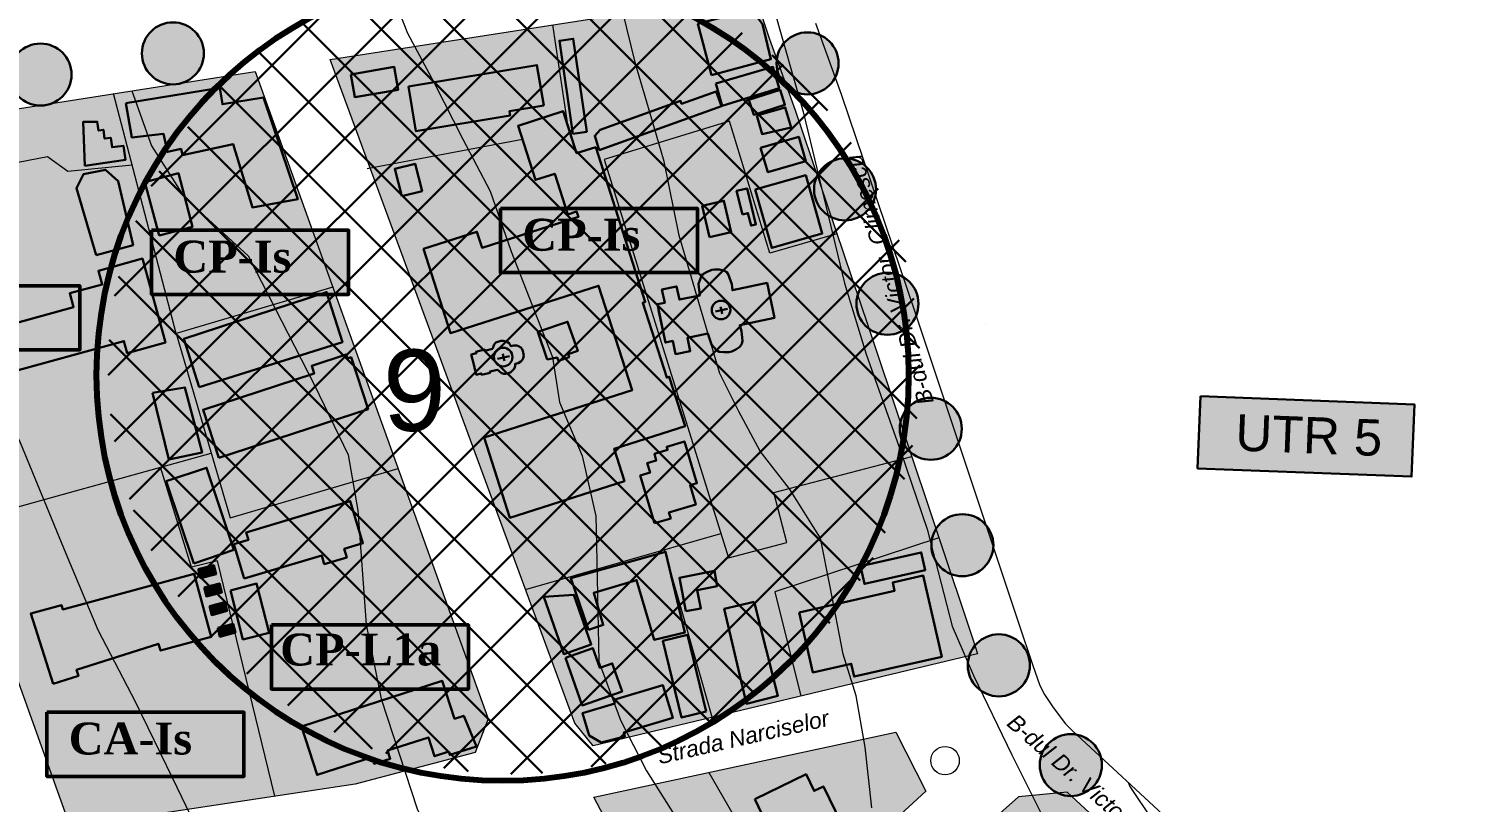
# Model space of a CAD drawing. Header units: metres. Extents: x 788350 to 1587352, y 289212 to 580595.
# Drawn here: x 788550.3 to 788905.6, y 289898.7 to 290089.3 of the extents above; entities that cross this region are included whole.
import ezdxf

# ---------------------------------------------------------------- set-up
doc = ezdxf.new("R2010")
doc.units = ezdxf.units.M
doc.header["$LTSCALE"] = 0.5
doc.layers.get('0').update_dxf_attribs({"linetype": 'CONTINUOUS'})
for name, color, linetype in [('cladiri', 18, 'CONTINUOUS'), ('curbe  de nivelI', 7, 'CONTINUOUS'), ('denumire strazi', 3, 'CONTINUOUS'), ('INDICATOR', 7, 'CONTINUOUS'), ('institutii publice servicii', 20, 'CONTINUOUS'), ('Legenda', 7, 'CONTINUOUS'), ('locuinte si functiuni complementare', 51, 'CONTINUOUS'), ('strazi', 7, 'CONTINUOUS'), ('TEXT', 7, 'CONTINUOUS'), ('UTR-uri', 7, 'CONTINUOUS'), ('Zone protejate', 6, 'CONTINUOUS')]:
    doc.layers.add(name, color=color, linetype=linetype)
doc.layers.add('Limite proprietati', color=7, linetype='CONTINUOUS', lineweight=5)
doc.styles.add('ARIAL_ITALIC', font='ariali.ttf')
doc.styles.add('WMF-Arial0', font='arial.ttf')
doc.styles.add('WMF-Times New Roman1', font='timesbd.ttf')

msp = doc.modelspace()

# ---------------------------------------------------------------- hatches: boundary and pattern name
at = {"lineweight": 80}
for points in [[(788593.41, 290083.22, 1), (788578.13, 290083.22, 1)], [(788560.79, 290077.99, 1), (788545.51, 290077.99, 1)], [(788749.74, 290080.76, 1), (788734.46, 290080.76, 1)], [(788758.97, 290049.71, 1), (788743.69, 290049.71, 1)], [(788769.42, 290021.52, 1), (788754.14, 290021.52, 1)], [(788780.1, 289990.71, 1), (788764.82, 289990.71, 1)], [(788787.88, 289962.02, 1), (788772.6, 289962.02, 1)], [(788796.86, 289932.42, 1), (788781.58, 289932.42, 1)], [(788814.6, 289907.85, 1), (788799.32, 289907.85, 1)]]:
    msp.add_hatch(color=1, dxfattribs=at).paths.add_polyline_path(points)
at = {"layer": 'cladiri', "lineweight": 30}
h = msp.add_hatch(color=256, dxfattribs=at)
h.paths.add_polyline_path([(788739.94, 290062.66), (788730.55, 290059.94), (788732.28, 290053.97), (788741.67, 290056.69)])
h.paths.add_polyline_path([(788736.62, 290069.92), (788729.6, 290067.91), (788730.92, 290063.31), (788738.03, 290064.99)])
h.paths.add_polyline_path([(788736.53, 290070.55), (788735.32, 290074.26), (788727.67, 290071.77), (788728.87, 290068.06)])
h.paths.add_polyline_path([(788733.58, 290079.87), (788719.5, 290075.81), (788721.1, 290070.26), (788735.1, 290074.62)])
h.paths.add_polyline_path([(788719.56, 290073.84), (788711.08, 290070.8), (788710.84, 290071.49), (788691.02, 290064.39), (788689.67, 290062.9), (788690.8, 290059.4), (788720.87, 290070.18)])
h.paths.add_polyline_path([(788730.97, 290090.41), (788728.31, 290094.03), (788715.09, 290090.49), (788718.47, 290077.86), (788733.07, 290081.78)])
h.paths.add_polyline_path([(788684.37, 290086.84), (788680.96, 290086.34), (788684.29, 290063.4), (788687.71, 290063.89)])
h.paths.add_polyline_path([(788675.45, 290080.34), (788643.77, 290075.07), (788645.6, 290064.05), (788668.88, 290067.92), (788668.7, 290069.01), (788677.1, 290070.41)])
h.paths.add_polyline_path([(788645.41, 290056.01), (788640.43, 290054.73), (788642.15, 290048.02), (788647.13, 290049.29)])
h.paths.add_polyline_path([(788640.28, 290079.86), (788629.6, 290078.01), (788630.57, 290072.43), (788641.24, 290074.27)])
h = msp.add_hatch(color=256, dxfattribs=at)
h.paths.add_polyline_path([(788657.4, 289919.99), (788655.15, 289919.26), (788652.13, 289928.59), (788617.44, 289917.34), (788621.26, 289905.43), (788634.85, 289909.78), (788635.38, 289908.13), (788639.3, 289909.39), (788638.64, 289911.45), (788648.7, 289914.67), (788650.19, 289910.03), (788653.72, 289911.17), (788653.98, 289910.35), (788660.53, 289912.45)])
h.paths.add_polyline_path([(788591.03, 289954.93), (788558.62, 289946.21), (788558.35, 289947.22), (788550.76, 289945.18), (788556.24, 289927.85), (788562.5, 289929.83), (788562.02, 289931.34), (788582.2, 289937.72), (788582.73, 289936.05), (788595.21, 289939.41)])
h.paths.add_polyline_path([(788606.36, 289952.55), (788599.91, 289950.88), (788603.03, 289938.8), (788609.49, 289940.47)])
h.paths.add_polyline_path([(788627.96, 289961.12), (788632.56, 289962.5), (788629.44, 289972.89), (788603.81, 289965.19), (788604.37, 289963.33), (788600.8, 289962.26), (788603.34, 289953.79), (788622.41, 289959.52), (788623.05, 289957.37), (788628.59, 289959.03)])
h.paths.add_polyline_path([(788594.04, 289981.09), (788584.14, 289977.78), (788590.9, 289957.55), (788600.8, 289960.86)])
h.paths.add_polyline_path([(788588.72, 290000.92), (788580.77, 289999.57), (788584.75, 289983.18), (788592.95, 289984.87)])
h.paths.add_polyline_path([(788633.85, 289995.58), (788629.67, 290008.34), (788628.79, 290008.05), (788628.47, 290009.03), (788619.98, 290006.26), (788620.6, 290004.37), (788593.19, 289995.39), (788597.07, 289983.54)])
h.paths.add_polyline_path([(788627.51, 290012.02), (788623.62, 290024.38), (788588.49, 290012.9), (788592.26, 290000.93)])
h.paths.add_polyline_path([(788578.24, 290032.64), (788567.41, 290029.67), (788568.34, 290026.3), (788560.37, 290024.12), (788561.31, 290020.68), (788537.11, 290014.06), (788540.1, 290003.12), (788573.69, 290012.31), (788574.49, 290009.38), (788583.9, 290011.95)])
h.paths.add_polyline_path([(788534.99, 290060.15), (788514.94, 290057.13), (788516.26, 290048.33), (788530.13, 290050.42), (788530.27, 290049.44), (788536.46, 290050.37)])
h.paths.add_polyline_path([(788572.29, 290051.76), (788569.13, 290054.52), (788563.7, 290053.43), (788562.02, 290049.98), (788566.86, 290033.51), (788575.94, 290035.98)])
h.paths.add_polyline_path([(788573.57, 290060.47), (788570.79, 290060.07), (788570.45, 290062.42), (788568.95, 290062.2), (788568.64, 290064.38), (788567.45, 290064.21), (788567.13, 290066.38), (788563.67, 290066.38), (788564.03, 290055.51), (788574.08, 290056.97)])
h.paths.add_polyline_path([(788587.12, 290053.66), (788578.88, 290051.5), (788582.34, 290038.3), (788590.57, 290040.46)])
h.paths.add_polyline_path([(788608.11, 290072.34), (788597.97, 290070.7), (788597.33, 290074.7), (788574.15, 290070.96), (788575.66, 290062.45), (788583.47, 290063.37), (788584.42, 290058.95), (788587.76, 290059.68), (788588.09, 290058.15), (788600.59, 290060.85), (788605.37, 290045.26), (788616.52, 290047.25)])
h = msp.add_hatch(color=256, dxfattribs=at)
h.paths.add_polyline_path([(788711.77, 289987.59), (788707.4, 289986.28), (788707.64, 289985.49), (788704.36, 289984.51), (788704.83, 289982.93), (788702.6, 289982.26), (788703.3, 289979.91), (788700.88, 289979.18), (788704.39, 289967.42), (788708.41, 289968.61), (788707.97, 289970.08), (788714.57, 289972.05), (788713.15, 289976.8), (788714.85, 289977.3)])
h.paths.add_polyline_path([(788708.03, 290003.52), (788707.41, 290003.32), (788701.5, 290021.78), (788702.12, 290021.98), (788689.91, 290060.13), (788685.22, 290058.64), (788681.93, 290068.94), (788670.8, 290065.37), (788675.07, 290052.03), (788679.81, 290053.55), (788683.02, 290043.53), (788685.22, 290044.24), (788685.65, 290042.9), (788661.92, 290035.3), (788660.66, 290039.25), (788647.5, 290035.04), (788654.14, 290014.29), (788690.61, 290025.97), (788698.86, 290000.2), (788662.44, 289988.54), (788668.78, 289968.75), (788696.99, 289977.78), (788694.44, 289985.74), (788711.93, 289991.35)])
h.paths.add_polyline_path([(788683, 290017.1), (788675.62, 290014.56), (788677.97, 290007.75), (788680.45, 290008.24), (788680.72, 290007.46), (788683.35, 290008.36), (788683.1, 290009.09), (788685.48, 290009.91)], flags=17)
h.paths.add_polyline_path([(788725.39, 290016.24), (788733.94, 290018.03), (788732.14, 290026.64), (788723.59, 290024.85), (788723.43, 290026.37), (788722.9, 290027.9), (788722.66, 290028.63), (788722.24, 290029.31), (788721.51, 290029.73), (788720.32, 290029.98), (788719.26, 290030), (788718.49, 290029.89), (788717.39, 290029.4), (788716.33, 290028.79), (788715.88, 290028.15), (788715.26, 290026.44), (788715.54, 290023.59), (788710.53, 290022.54), (788709.85, 290025.79), (788706.24, 290025.03), (788706.92, 290021.78), (788705.1, 290021.4), (788706.77, 290013.45), (788707.08, 290011.97), (788708.9, 290012.36), (788709.58, 290009.11), (788713.19, 290009.86), (788712.51, 290013.11), (788717.52, 290014.16), (788718.41, 290011.44), (788719.66, 290010.12), (788720.33, 290009.71), (788721.54, 290009.58), (788722.75, 290009.58), (788723.49, 290009.79), (788724.46, 290010.23), (788725.45, 290010.94), (788725.95, 290011.61), (788726.06, 290012.41), (788725.99, 290013.17), (788725.86, 290014.79)])
h.paths.add_polyline_path([(788718.5, 290019.98, -1), (788723.08, 290019.98, -1.000001)], flags=16)
h = msp.add_hatch(color=256, dxfattribs=at)
h.paths.add_polyline_path([(788741.64, 290053.2), (788729.2, 290049.67), (788733.29, 290035.27), (788745.73, 290038.81)])
h.paths.add_polyline_path([(788727.2, 290049.96), (788724.62, 290049.32), (788726.05, 290043.54), (788727.42, 290043.88), (788728.19, 290040.78), (788729.4, 290041.08)])
h.paths.add_polyline_path([(788721.49, 290046.9), (788716.16, 290045.65), (788717.96, 290037.94), (788723.29, 290039.19)])
h = msp.add_hatch(color=256, dxfattribs=at)
h.paths.add_polyline_path([(788670.01, 290005.88), (788670.08, 290006.22), (788670.06, 290006.56), (788670.07, 290006.69), (788670.79, 290006.89), (788671.47, 290007.25), (788671.78, 290007.6), (788672.07, 290008.14), (788672.18, 290008.69), (788672.14, 290009.07), (788672.02, 290009.5), (788671.93, 290009.94), (788671.79, 290010.29), (788671.44, 290010.74), (788670.93, 290011.09), (788670.5, 290011.25), (788669.72, 290011.26), (788668.99, 290011.1), (788668.93, 290011.22), (788668.79, 290011.53), (788668.58, 290011.79), (788668.19, 290012.07), (788667.57, 290012.3), (788667.15, 290012.4), (788666.52, 290012.35), (788665.78, 290012.14), (788665.35, 290011.95), (788664.92, 290011.44), (788664.73, 290011.08), (788664.62, 290010.74), (788664.48, 290010.37), (788662.62, 290009.88), (788662.53, 290010.21), (788660.42, 290009.66), (788660.51, 290009.34), (788659.26, 290009.05), (788659.92, 290006.56), (788660.48, 290004.04), (788661.72, 290004.35), (788661.79, 290004.04), (788663.91, 290004.51), (788663.84, 290004.85), (788665.72, 290005.27), (788666.02, 290005), (788666.27, 290004.75), (788666.61, 290004.51), (788667.22, 290004.26), (788667.69, 290004.29), (788668.44, 290004.45), (788669.03, 290004.69), (788669.35, 290004.97), (788669.8, 290005.46)])
h.paths.add_polyline_path([(788664.84, 290008.38, -1), (788669.41, 290008.38, -1.000001)], flags=16)
h = msp.add_hatch(color=256, dxfattribs=at)
h.paths.add_polyline_path([(788770.61, 289954.52), (788763.08, 289952.81), (788763.53, 289950.8), (788740.02, 289945.47), (788743.38, 289930.67), (788752.85, 289932.82), (788753.57, 289929.64), (788775.14, 289934.53)])
h.paths.add_polyline_path([(788770.13, 289960.23), (788755.11, 289956.82), (788756.1, 289952.5), (788771.11, 289955.9)])
h.paths.add_polyline_path([(788728.97, 289948.07), (788721.6, 289946.35), (788727.06, 289922.94), (788734.82, 289924.91)])
h.paths.add_polyline_path([(788714.88, 289950.93), (788719.87, 289951.9), (788719.14, 289955.68), (788710.52, 289954.01), (788712.12, 289945.73), (788715.83, 289946.44)])
h.paths.add_polyline_path([(788707.13, 289960.4), (788683.75, 289953.87), (788688.18, 289941.13), (788691.79, 289942.38), (788689.45, 289950.32), (788700, 289953.43), (788704.34, 289938.7), (788711.88, 289940.5)])
h.paths.add_polyline_path([(788712.56, 289939.9), (788706.49, 289938.42), (788711.07, 289919.53), (788717.16, 289921.01)])
h.paths.add_polyline_path([(788708.89, 289919.48), (788706.45, 289927.55), (788694.36, 289923.9), (788694.62, 289923.04), (788686.63, 289920.63), (788688.27, 289915.17), (788691.28, 289913.44), (788697.1, 289914.89), (788696.81, 289915.83)])
h.paths.add_polyline_path([(788696.42, 289925.97), (788694, 289932.91), (788690.91, 289931.83), (788689.23, 289936.64), (788682.5, 289934.3), (788686.59, 289922.55)])
h.paths.add_polyline_path([(788684.55, 289949.81), (788677.16, 289949.28), (788682.06, 289935.2), (788688.82, 289937.55)])
for color, points in [(256, [(788595.82, 289957.08), (788592.02, 289956.08), (788592.59, 289953.91), (788596.39, 289954.91)]), (256, [(788597.26, 289952.56), (788593.45, 289951.56), (788594.03, 289949.39), (788597.83, 289950.39)]), (256, [(788598.55, 289947.98), (788594.75, 289946.97), (788595.32, 289944.8), (788599.12, 289945.81)]), (256, [(788600.59, 289942.65), (788596.79, 289941.65), (788597.36, 289939.48), (788601.16, 289940.48)]), (0, [(788750.28, 289889.62), (788751.92, 289890.41), (788746.02, 289902.58), (788743.72, 289901.46), (788741.73, 289905.57), (788729.08, 289899.44), (788732.83, 289891.69), (788730.16, 289890.4), (788732.82, 289884.9), (788736.14, 289886.51), (788739.94, 289878.66), (788752.61, 289884.8)])]:
    msp.add_hatch(color=color, dxfattribs=at).paths.add_polyline_path(points)
at = {"layer": 'institutii publice servicii', "lineweight": 30}
h = msp.add_hatch(color=256, dxfattribs=at)
h.paths.add_polyline_path([(788679.28, 290090.24), (788624.47, 290081.69), (788634.34, 290054.91), (788671.87, 290062.02), (788670.8, 290065.37), (788681.93, 290068.94), (788683, 290065.59)])
h.paths.add_polyline_path([(788675.45, 290080.34), (788677.1, 290070.41), (788668.7, 290069.01), (788668.88, 290067.92), (788645.6, 290064.05), (788643.77, 290075.07)], flags=16)
h.paths.add_polyline_path([(788641.24, 290074.27), (788630.57, 290072.43), (788629.6, 290078.01), (788640.28, 290079.86)], flags=16)
h.paths.add_polyline_path([(788732.76, 290086.71), (788729.53, 290096.46), (788729.15, 290098.03), (788679.28, 290090.24), (788683, 290065.59), (788685.22, 290058.64), (788689.91, 290060.13), (788702.12, 290021.98), (788701.5, 290021.78), (788707.41, 290003.32), (788708.03, 290003.52), (788711.93, 289991.35), (788694.44, 289985.74), (788696.99, 289977.78), (788668.78, 289968.75), (788662.44, 289988.54), (788698.86, 290000.2), (788690.61, 290025.97), (788654.14, 290014.29), (788647.5, 290035.04), (788660.66, 290039.25), (788661.92, 290035.3), (788685.65, 290042.9), (788685.22, 290044.24), (788683.02, 290043.53), (788679.81, 290053.55), (788675.07, 290052.03), (788671.87, 290062.02), (788634.34, 290054.91), (788672.6, 289951.11), (788720.75, 289964.89), (788692, 290057.1), (788722.87, 290066.52), (788732.79, 290034.01), (788749.35, 290038.73), (788739.07, 290069.19)])
h.paths.add_polyline_path([(788710.84, 290071.49), (788711.08, 290070.8), (788719.56, 290073.84), (788720.87, 290070.18), (788690.8, 290059.4), (788689.67, 290062.9), (788691.02, 290064.39)], flags=16)
h.paths.add_polyline_path([(788687.71, 290063.89), (788684.29, 290063.4), (788680.96, 290086.34), (788684.37, 290086.84)], flags=16)
h.paths.add_polyline_path([(788715.09, 290090.49), (788728.31, 290094.03), (788730.97, 290090.41), (788733.07, 290081.78), (788718.47, 290077.86)], flags=16)
h.paths.add_polyline_path([(788719.5, 290075.81), (788733.58, 290079.87), (788735.1, 290074.62), (788721.1, 290070.26)], flags=16)
h.paths.add_polyline_path([(788727.67, 290071.77), (788735.32, 290074.26), (788736.53, 290070.55), (788728.87, 290068.06)], flags=16)
h.paths.add_polyline_path([(788729.6, 290067.91), (788736.62, 290069.92), (788738.03, 290064.99), (788730.92, 290063.31)], flags=16)
h.paths.add_polyline_path([(788730.55, 290059.94), (788739.94, 290062.66), (788741.67, 290056.69), (788732.28, 290053.97)], flags=16)
h.paths.add_polyline_path([(788729.2, 290049.67), (788741.64, 290053.2), (788745.73, 290038.81), (788733.29, 290035.27)], flags=16)
h.paths.add_polyline_path([(788645.41, 290056.01), (788647.13, 290049.29), (788642.15, 290048.02), (788640.43, 290054.73)], flags=16)
h.paths.add_polyline_path([(788683, 290017.1), (788685.48, 290009.91), (788683.1, 290009.09), (788683.35, 290008.36), (788680.72, 290007.46), (788680.45, 290008.24), (788677.97, 290007.75), (788675.62, 290014.56)], flags=16)
h.paths.add_polyline_path([(788670.93, 290011.09), (788671.44, 290010.74), (788671.79, 290010.29), (788671.93, 290009.94), (788672.02, 290009.5), (788672.14, 290009.07), (788672.18, 290008.69), (788672.07, 290008.14), (788671.78, 290007.6), (788671.47, 290007.25), (788670.79, 290006.89), (788670.07, 290006.69), (788670.06, 290006.56), (788670.08, 290006.22), (788670.01, 290005.88), (788669.8, 290005.46), (788669.35, 290004.97), (788669.03, 290004.69), (788668.44, 290004.45), (788667.69, 290004.29), (788667.22, 290004.26), (788666.61, 290004.51), (788666.27, 290004.75), (788666.02, 290005), (788665.72, 290005.27), (788663.84, 290004.85), (788663.91, 290004.51), (788661.79, 290004.04), (788661.72, 290004.35), (788660.48, 290004.04), (788659.92, 290006.56), (788659.26, 290009.05), (788660.51, 290009.34), (788660.42, 290009.66), (788662.53, 290010.21), (788662.62, 290009.88), (788664.48, 290010.37), (788664.62, 290010.74), (788664.73, 290011.08), (788664.92, 290011.44), (788665.35, 290011.95), (788665.78, 290012.14), (788666.52, 290012.35), (788667.15, 290012.4), (788667.57, 290012.3), (788668.19, 290012.07), (788668.58, 290011.79), (788668.79, 290011.53), (788668.93, 290011.22), (788668.99, 290011.1), (788669.72, 290011.26), (788670.5, 290011.25)], flags=16)
h.paths.add_polyline_path([(788669.41, 290008.38, -1), (788664.84, 290008.38, -1)], flags=0)
h.paths.add_polyline_path([(788711.77, 289987.59), (788714.85, 289977.3), (788713.15, 289976.8), (788714.57, 289972.05), (788707.97, 289970.08), (788708.41, 289968.61), (788704.39, 289967.42), (788700.88, 289979.18), (788703.3, 289979.91), (788702.6, 289982.26), (788704.83, 289982.93), (788704.36, 289984.51), (788707.64, 289985.49), (788707.4, 289986.28)], flags=16)
h.paths.add_polyline_path([(788734.03, 289950.54), (788774.44, 289963.87), (788767.76, 289983.86), (788733.76, 289975.01), (788736.97, 289962.69), (788722.6, 289958.95), (788720.75, 289964.89), (788706.83, 289960.9), (788706.98, 289960.36), (788707.13, 289960.4), (788707.93, 289957.06), (788718.64, 289919.62), (788740.43, 289924.85)])
h.paths.add_polyline_path([(788721.6, 289946.35), (788728.97, 289948.07), (788734.82, 289924.91), (788727.06, 289922.94)], flags=16)
h.paths.add_polyline_path([(788715.83, 289946.44), (788712.12, 289945.73), (788710.52, 289954.01), (788719.14, 289955.68), (788719.87, 289951.9), (788714.88, 289950.93)], flags=16)
h.paths.add_polyline_path([(788774.44, 289963.87), (788734.03, 289950.54), (788740.43, 289924.85), (788783.98, 289935.29), (788782.79, 289938.87)])
h.paths.add_polyline_path([(788775.14, 289934.53), (788753.57, 289929.64), (788752.85, 289932.82), (788743.38, 289930.67), (788740.02, 289945.47), (788763.53, 289950.8), (788763.08, 289952.81), (788770.61, 289954.52)], flags=16)
h.paths.add_polyline_path([(788771.11, 289955.9), (788756.1, 289952.5), (788755.11, 289956.82), (788770.13, 289960.23)], flags=16)
h = msp.add_hatch(color=256, dxfattribs=at)
h.paths.add_polyline_path([(788606.03, 290078.79), (788571.11, 290073.31), (788586.54, 290014.22), (788625.18, 290025.57)])
h.paths.add_polyline_path([(788625.18, 290025.57), (788586.54, 290014.22), (788599.89, 289968.78), (788641.24, 289980.93)])
h.paths.add_polyline_path([(788582.68, 289981.23), (788533.63, 289967.65), (788560.54, 289892.54), (788610.89, 289900.15), (788596.73, 289958.14), (788590.32, 289956.58)])
h = msp.add_hatch(color=256, dxfattribs=at)
h.paths.add_polyline_path([(788722.87, 290066.52), (788692, 290057.1), (788722.6, 289958.95), (788736.97, 289962.69), (788733.76, 289975.01), (788767.76, 289983.86), (788757.03, 290015.96), (788749.35, 290038.73), (788732.79, 290034.01)])
h.paths.add_polyline_path([(788709.85, 290025.79), (788710.53, 290022.54), (788715.54, 290023.59), (788715.26, 290026.44), (788715.88, 290028.15), (788716.33, 290028.79), (788717.39, 290029.4), (788718.49, 290029.89), (788719.26, 290030), (788720.32, 290029.98), (788721.51, 290029.73), (788722.24, 290029.31), (788722.66, 290028.63), (788722.9, 290027.9), (788723.43, 290026.37), (788723.59, 290024.85), (788732.14, 290026.64), (788733.94, 290018.03), (788725.39, 290016.24), (788725.86, 290014.79), (788725.99, 290013.17), (788726.06, 290012.41), (788725.95, 290011.61), (788725.45, 290010.94), (788724.46, 290010.23), (788723.49, 290009.79), (788722.75, 290009.58), (788721.54, 290009.58), (788720.33, 290009.71), (788719.66, 290010.12), (788718.41, 290011.44), (788717.52, 290014.16), (788712.51, 290013.11), (788713.19, 290009.86), (788709.58, 290009.11), (788708.9, 290012.36), (788707.08, 290011.97), (788705.41, 290019.92), (788705.1, 290021.4), (788706.92, 290021.78), (788706.24, 290025.03)], flags=16)
h.paths.add_polyline_path([(788717.96, 290037.94), (788716.16, 290045.65), (788721.49, 290046.9), (788723.29, 290039.19)], flags=16)
h.paths.add_polyline_path([(788723.08, 290019.98, -1), (788718.5, 290019.98, -1)], flags=0)
h.paths.add_polyline_path([(788726.05, 290043.54), (788724.62, 290049.32), (788727.2, 290049.96), (788729.4, 290041.08), (788728.19, 290040.78), (788727.42, 290043.88)], flags=16)
for points in [[(788586.54, 290014.22), (788575.69, 290055.77), (788559.88, 290054.16), (788554.85, 290057.82), (788539.91, 290054.92), (788538.64, 290044.3), (788506.65, 290042.92), (788533.63, 289967.65), (788595.21, 289984.7)], [(788771.21, 289901.38), (788763.82, 289915.97), (788717.82, 289906.05), (788738.09, 289870.84)], [(788717.82, 289906.05), (788689.42, 289899.93), (788715.66, 289850.16), (788738.09, 289870.84)]]:
    msp.add_hatch(color=256, dxfattribs=at).paths.add_polyline_path(points)
at = {"layer": 'institutii publice servicii', "linetype": 'ByBlock', "lineweight": 50}
for points in [[(788701.17, 289965.22), (788676.91, 289965.22), (788676.91, 289949.39), (788701.17, 289949.39)], [(788725.43, 289965.22), (788701.17, 289965.22), (788701.17, 289949.39), (788725.43, 289949.39)]]:
    msp.add_hatch(color=256, dxfattribs=at).paths.add_polyline_path(points)
at = {"layer": 'institutii publice servicii', "lineweight": 30}
h = msp.add_hatch(color=256, dxfattribs=at)
h.paths.add_polyline_path([(788700, 289953.43), (788689.45, 289950.32), (788691.79, 289942.38), (788688.18, 289941.13), (788683.75, 289953.87), (788706.98, 289960.36), (788706.83, 289960.9), (788672.6, 289951.11), (788684.74, 289918.17), (788689.31, 289912.59), (788718.64, 289919.62), (788707.93, 289957.06), (788711.88, 289940.5), (788704.34, 289938.7)])
h.paths.add_polyline_path([(788706.49, 289938.42), (788712.56, 289939.9), (788717.16, 289921.01), (788711.07, 289919.53)], flags=16)
h.paths.add_polyline_path([(788694, 289932.91), (788696.42, 289925.97), (788686.59, 289922.55), (788682.5, 289934.3), (788689.23, 289936.64), (788690.91, 289931.83)], flags=16)
h.paths.add_polyline_path([(788688.82, 289937.55), (788682.06, 289935.2), (788677.16, 289949.28), (788684.55, 289949.81)], flags=16)
h.paths.add_polyline_path([(788706.45, 289927.55), (788708.89, 289919.48), (788696.81, 289915.83), (788697.1, 289914.89), (788691.28, 289913.44), (788688.27, 289915.17), (788686.63, 289920.63), (788694.62, 289923.04), (788694.36, 289923.9)], flags=16)
at = {"layer": 'Legenda', "linetype": 'ByBlock', "lineweight": 50}
for color, points in [(10, [(788666.46, 290045.02), (788666.46, 290029.19), (788714.97, 290029.19), (788714.97, 290045.02)]), (10, [(788580.5, 290039.63), (788580.5, 290023.8), (788629.02, 290023.8), (788629.02, 290039.63)]), (10, [(788514.31, 290025.96), (788514.31, 290010.13), (788562.83, 290010.13), (788562.83, 290025.96)]), (51, [(788634.29, 289942.37), (788610.03, 289942.37), (788610.03, 289926.55), (788634.29, 289926.55)]), (51, [(788634.29, 289942.37), (788610.03, 289942.37), (788610.03, 289926.55), (788634.29, 289926.55)]), (51, [(788658.55, 289942.37), (788634.29, 289942.37), (788634.29, 289926.55), (788658.55, 289926.55)]), (51, [(788658.55, 289942.37), (788634.29, 289942.37), (788634.29, 289926.55), (788658.55, 289926.55)]), (10, [(788554.72, 289920.88), (788554.72, 289905.05), (788603.24, 289905.05), (788603.24, 289920.88)])]:
    msp.add_hatch(color=color, dxfattribs=at).paths.add_polyline_path(points)
at = {"layer": 'locuinte si functiuni complementare', "lineweight": 30}
h = msp.add_hatch(color=256, dxfattribs=at)
h.paths.add_polyline_path([(788641.24, 289980.93), (788599.89, 289968.78), (788595.21, 289984.7), (788582.68, 289981.23), (788590.32, 289956.58), (788596.73, 289958.14), (788610.89, 289900.15), (788630.66, 289903.14), (788660.19, 289910.97), (788663.42, 289919.27)])
h.paths.add_polyline_path([(788554.85, 290057.82), (788559.88, 290054.16), (788575.69, 290055.77), (788571.11, 290073.31), (788499.77, 290062.11), (788506.65, 290042.92), (788538.64, 290044.3), (788539.91, 290054.92)])
h = msp.add_hatch(color=256, dxfattribs=at)
h.paths.add_polyline_path([(788816.91, 289891.1), (788806.06, 289901.18), (788794.05, 289900.03), (788786.76, 289893.54), (788803.53, 289877.19)])
h.paths.add_polyline_path([(788796.1, 289849.01), (788782.34, 289859.59), (788775.33, 289855.18), (788762.23, 289871.67), (788725.48, 289838.91), (788755.63, 289810.32)])
h.paths.add_polyline_path([(788842.23, 289809.41), (788828.92, 289809.41), (788793.05, 289774.83), (788821.09, 289748.23)])
at = {"layer": 'UTR-uri', "lineweight": 30}
msp.add_hatch(color=255, dxfattribs=at).paths.add_polyline_path([(788890.91, 289978.92), (788891.59, 289996.73), (788838.88, 289998.75), (788838.2, 289980.93)])
at = {"layer": 'Zone protejate', "lineweight": 30}
h = msp.add_hatch(dxfattribs=at)
h.set_pattern_fill('ANSI37', color=213, scale=4, style=0)
h.paths.add_polyline_path([(788569.79, 290005.59, 1), (788769.79, 290005.59, 1)])

# ---------------------------------------------------------------- linework, layer by layer
at = {"color": 1, "linetype": 'ByBlock', "lineweight": 30}
for centre in [(788585.77, 290083.22), (788553.15, 290077.99), (788742.1, 290080.76), (788751.33, 290049.71), (788761.78, 290021.52), (788772.46, 289990.71), (788780.24, 289962.02), (788789.22, 289932.42), (788806.96, 289907.85)]:
    msp.add_circle(centre, 7.64, dxfattribs=at)
at = {"layer": 'cladiri', "lineweight": 30}
for points in [[(788718.47, 290077.86), (788715.09, 290090.49), (788728.31, 290094.03), (788730.97, 290090.41), (788733.07, 290081.78), (788718.47, 290077.86)], [(788684.29, 290063.4), (788680.96, 290086.34), (788684.37, 290086.84), (788687.71, 290063.89), (788684.29, 290063.4)], [(788629.6, 290078.01), (788640.28, 290079.86), (788641.24, 290074.27), (788630.57, 290072.43), (788629.6, 290078.01)], [(788643.77, 290075.07), (788675.45, 290080.34), (788677.1, 290070.41), (788668.7, 290069.01), (788668.88, 290067.92), (788645.6, 290064.05), (788643.77, 290075.07)], [(788719.5, 290075.81), (788733.58, 290079.87), (788735.1, 290074.62), (788721.1, 290070.26), (788719.5, 290075.81)], [(788574.15, 290070.96), (788597.33, 290074.7), (788597.97, 290070.7), (788608.11, 290072.34), (788616.52, 290047.25), (788605.37, 290045.26), (788600.59, 290060.85), (788588.09, 290058.15), (788587.76, 290059.68), (788584.42, 290058.95), (788583.47, 290063.37), (788575.66, 290062.45), (788574.15, 290070.96)], [(788690.8, 290059.4), (788720.87, 290070.18), (788719.56, 290073.84), (788711.08, 290070.8), (788710.84, 290071.49), (788691.02, 290064.39), (788689.67, 290062.9), (788690.8, 290059.4)], [(788727.67, 290071.77), (788735.32, 290074.26), (788736.53, 290070.55), (788728.87, 290068.06), (788727.67, 290071.77)], [(788689.91, 290060.13), (788702.12, 290021.98), (788701.5, 290021.78), (788707.41, 290003.32), (788708.03, 290003.52), (788711.93, 289991.35), (788694.44, 289985.74), (788696.99, 289977.78), (788668.78, 289968.75), (788662.44, 289988.54), (788698.86, 290000.2), (788690.61, 290025.97), (788654.14, 290014.29), (788647.5, 290035.04), (788660.66, 290039.25), (788661.92, 290035.3), (788685.65, 290042.9), (788685.22, 290044.24), (788683.02, 290043.53), (788679.81, 290053.55), (788675.07, 290052.03), (788670.8, 290065.37), (788681.93, 290068.94), (788685.22, 290058.64), (788689.91, 290060.13)], [(788729.6, 290067.91), (788736.62, 290069.92), (788738.03, 290064.99), (788730.92, 290063.31), (788729.6, 290067.91)], [(788564.03, 290055.51), (788574.08, 290056.97), (788573.57, 290060.47), (788570.79, 290060.07), (788570.45, 290062.42), (788568.95, 290062.2), (788568.64, 290064.38), (788567.45, 290064.21), (788567.13, 290066.38), (788563.67, 290066.38), (788564.03, 290055.51)], [(788730.55, 290059.94), (788739.94, 290062.66), (788741.67, 290056.69), (788732.28, 290053.97), (788730.55, 290059.94)], [(788566.86, 290033.51), (788562.02, 290049.98), (788563.7, 290053.43), (788569.13, 290054.52), (788572.29, 290051.76), (788575.94, 290035.98), (788566.86, 290033.51)], [(788582.34, 290038.3), (788578.88, 290051.5), (788587.12, 290053.66), (788590.57, 290040.46), (788582.34, 290038.3)], [(788642.15, 290048.02), (788640.43, 290054.73), (788645.41, 290056.01), (788647.13, 290049.29), (788642.15, 290048.02)], [(788729.2, 290049.67), (788741.64, 290053.2), (788745.73, 290038.81), (788733.29, 290035.27), (788729.2, 290049.67)], [(788717.96, 290037.94), (788716.16, 290045.65), (788721.49, 290046.9), (788723.29, 290039.19), (788717.96, 290037.94)], [(788726.05, 290043.54), (788724.62, 290049.32), (788727.2, 290049.96), (788729.4, 290041.08), (788728.19, 290040.78), (788727.42, 290043.88), (788726.05, 290043.54)], [(788537.11, 290014.06), (788561.31, 290020.68), (788560.37, 290024.12), (788568.34, 290026.3), (788567.41, 290029.67), (788578.24, 290032.64), (788583.9, 290011.95), (788574.49, 290009.38), (788573.69, 290012.31), (788540.1, 290003.12), (788537.11, 290014.06)], [(788706.77, 290013.45), (788705.1, 290021.4), (788706.92, 290021.78), (788706.24, 290025.03), (788709.85, 290025.79), (788710.53, 290022.54), (788715.54, 290023.59), (788715.26, 290026.44), (788715.88, 290028.15), (788716.33, 290028.79), (788717.39, 290029.4), (788718.49, 290029.89), (788719.26, 290030), (788720.32, 290029.98), (788721.51, 290029.73), (788722.24, 290029.31), (788722.66, 290028.63), (788722.9, 290027.9), (788723.43, 290026.37), (788723.59, 290024.85), (788732.14, 290026.64), (788733.94, 290018.03)], [(788705.41, 290019.92), (788707.08, 290011.97), (788708.9, 290012.36), (788709.58, 290009.11), (788713.19, 290009.86), (788712.51, 290013.11), (788717.52, 290014.16), (788718.41, 290011.44), (788719.66, 290010.12), (788720.33, 290009.71), (788721.54, 290009.58), (788722.75, 290009.58), (788723.49, 290009.79), (788724.46, 290010.23), (788725.45, 290010.94), (788725.95, 290011.61), (788726.06, 290012.41), (788725.99, 290013.17), (788725.86, 290014.79), (788725.39, 290016.24), (788733.94, 290018.03), (788732.14, 290026.64)], [(788592.26, 290000.93), (788627.51, 290012.02), (788623.62, 290024.38), (788588.49, 290012.9), (788592.26, 290000.93)], [(788719.41, 290019.57), (788722.38, 290020.24)], [(788720.89, 290019.9), (788720.69, 290020.8)], [(788720.89, 290019.9), (788721.09, 290019.05)], [(788677.97, 290007.75), (788675.62, 290014.56), (788683, 290017.1), (788685.48, 290009.91), (788683.1, 290009.09), (788683.35, 290008.36), (788680.72, 290007.46), (788680.45, 290008.24), (788677.97, 290007.75)], [(788597.07, 289983.54), (788633.85, 289995.58), (788629.67, 290008.34), (788628.79, 290008.05), (788628.47, 290009.03), (788619.98, 290006.26), (788620.6, 290004.37), (788593.19, 289995.39), (788597.07, 289983.54)], [(788665.75, 290007.98), (788668.71, 290008.64)], [(788667.23, 290008.31), (788667.03, 290009.21)], [(788667.23, 290008.31), (788667.42, 290007.46)], [(788580.77, 289999.57), (788588.72, 290000.92), (788592.95, 289984.87), (788584.75, 289983.18), (788580.77, 289999.57)], [(788704.39, 289967.42), (788700.88, 289979.18), (788703.3, 289979.91), (788702.6, 289982.26), (788704.83, 289982.93), (788704.36, 289984.51), (788707.64, 289985.49), (788707.4, 289986.28), (788711.77, 289987.59), (788714.85, 289977.3), (788713.15, 289976.8), (788714.57, 289972.05), (788707.97, 289970.08), (788708.41, 289968.61), (788704.39, 289967.42)], [(788590.9, 289957.55), (788584.14, 289977.78), (788594.04, 289981.09), (788600.8, 289960.86), (788590.9, 289957.55)], [(788603.34, 289953.79), (788622.41, 289959.52), (788623.05, 289957.37), (788628.59, 289959.03), (788627.96, 289961.12), (788632.56, 289962.5), (788629.44, 289972.89), (788603.81, 289965.19), (788604.37, 289963.33), (788600.8, 289962.26), (788603.34, 289953.79)], [(788688.18, 289941.13), (788683.75, 289953.87), (788707.13, 289960.4), (788711.88, 289940.5), (788704.34, 289938.7), (788700, 289953.43), (788689.45, 289950.32), (788691.79, 289942.38), (788688.18, 289941.13)], [(788755.11, 289956.82), (788770.13, 289960.23), (788771.11, 289955.9), (788756.1, 289952.5), (788755.11, 289956.82)], [(788556.24, 289927.85), (788562.5, 289929.83), (788562.02, 289931.34), (788582.2, 289937.72), (788582.73, 289936.05), (788595.21, 289939.41), (788591.03, 289954.93), (788558.62, 289946.21), (788558.35, 289947.22), (788550.76, 289945.18), (788556.24, 289927.85)], [(788592.02, 289956.08), (788595.82, 289957.08), (788596.39, 289954.91), (788592.59, 289953.91), (788592.02, 289956.08)], [(788712.12, 289945.73), (788710.52, 289954.01), (788719.14, 289955.68), (788719.87, 289951.9), (788714.88, 289950.93), (788715.83, 289946.44), (788712.12, 289945.73)], [(788740.02, 289945.47), (788763.53, 289950.8), (788763.08, 289952.81), (788770.61, 289954.52), (788775.14, 289934.53), (788753.57, 289929.64), (788752.85, 289932.82), (788743.38, 289930.67), (788740.02, 289945.47)], [(788593.45, 289951.56), (788597.26, 289952.56), (788597.83, 289950.39), (788594.03, 289949.39), (788593.45, 289951.56)], [(788599.91, 289950.88), (788603.03, 289938.8), (788609.49, 289940.47), (788606.36, 289952.55), (788599.91, 289950.88)], [(788594.75, 289946.97), (788598.55, 289947.98), (788599.12, 289945.81), (788595.32, 289944.8), (788594.75, 289946.97)], [(788677.16, 289949.28), (788682.06, 289935.2), (788688.82, 289937.55), (788684.55, 289949.81), (788677.16, 289949.28)], [(788596.79, 289941.65), (788600.59, 289942.65), (788601.16, 289940.48), (788597.36, 289939.48), (788596.79, 289941.65)], [(788682.5, 289934.3), (788686.59, 289922.55), (788696.42, 289925.97), (788694, 289932.91), (788690.91, 289931.83), (788689.23, 289936.64), (788682.5, 289934.3)], [(788717.16, 289921.01), (788712.56, 289939.9), (788706.49, 289938.42), (788711.07, 289919.53), (788717.16, 289921.01)], [(788617.4, 289917.33), (788652.13, 289928.59), (788655.15, 289919.26), (788657.4, 289919.99), (788660.53, 289912.45), (788653.98, 289910.35), (788653.72, 289911.17), (788650.19, 289910.03), (788648.7, 289914.67), (788638.64, 289911.45), (788639.3, 289909.39), (788635.38, 289908.13), (788634.85, 289909.78), (788621.26, 289905.43), (788617.44, 289917.34)], [(788688.27, 289915.17), (788686.63, 289920.63), (788694.62, 289923.04), (788694.36, 289923.9), (788706.45, 289927.55), (788708.89, 289919.48), (788696.81, 289915.83), (788697.1, 289914.89), (788691.28, 289913.44), (788688.27, 289915.17)]]:
    msp.add_lwpolyline(points, dxfattribs=at)
for points in [[(788672.02, 290009.5), (788672.14, 290009.07), (788672.18, 290008.69), (788672.07, 290008.14), (788671.78, 290007.6), (788671.47, 290007.25), (788670.79, 290006.89), (788670.07, 290006.69), (788670.06, 290006.56), (788670.08, 290006.22), (788670.01, 290005.88), (788669.8, 290005.46), (788669.35, 290004.97), (788669.03, 290004.69), (788668.44, 290004.45), (788667.69, 290004.29), (788667.22, 290004.26), (788666.61, 290004.51), (788666.27, 290004.75), (788666.02, 290005), (788665.72, 290005.27), (788663.84, 290004.85), (788663.91, 290004.51), (788661.79, 290004.04), (788661.72, 290004.35), (788660.48, 290004.04), (788659.92, 290006.56), (788659.26, 290009.05), (788660.51, 290009.34), (788660.42, 290009.66), (788662.53, 290010.21), (788662.62, 290009.88), (788664.48, 290010.37), (788664.62, 290010.74), (788664.73, 290011.08), (788664.92, 290011.44), (788665.35, 290011.95), (788665.78, 290012.14), (788666.52, 290012.35), (788667.15, 290012.4), (788667.57, 290012.3), (788668.19, 290012.07), (788668.58, 290011.79), (788668.79, 290011.53), (788668.93, 290011.22), (788668.99, 290011.1), (788669.72, 290011.26), (788670.5, 290011.25), (788670.93, 290011.09), (788671.44, 290010.74), (788671.79, 290010.29), (788671.93, 290009.94)], [(788728.97, 289948.07), (788734.82, 289924.91), (788727.06, 289922.94), (788721.6, 289946.35), (788728.97, 289948.07)]]:
    msp.add_lwpolyline(points, close=True, dxfattribs=at)
at = {"layer": 'cladiri', "color": 0, "lineweight": 30}
msp.add_lwpolyline([(788729.08, 289899.44), (788741.73, 289905.57), (788743.72, 289901.46), (788746.02, 289902.58), (788751.92, 289890.41), (788750.28, 289889.62), (788752.61, 289884.8), (788739.94, 289878.66), (788736.14, 289886.51), (788732.82, 289884.9), (788730.16, 289890.4), (788732.83, 289891.69), (788729.08, 289899.44)], dxfattribs=at)
at = {"layer": 'cladiri', "lineweight": 30}
for centre in [(788720.79, 290019.98), (788667.12, 290008.38)]:
    msp.add_circle(centre, 2.29, dxfattribs=at)
at = {"layer": 'curbe  de nivelI', "color": 21, "lineweight": 5}
for points in [[(788638.03, 290102.25), (788643.57, 290088.21), (788650.1, 290075.95), (788657.22, 290062.1), (788663.95, 290049.25), (788669.1, 290034.42), (788679.24, 290008.36), (788681.02, 289997.29), (788686.56, 289984.04), (788689.92, 289969.2), (788690.12, 289962.08), (788690.72, 289933.33), (788696.06, 289918.89), (788702.39, 289906.43), (788711.3, 289892.39)], [(788638.03, 290102.25), (788643.57, 290088.21), (788650.1, 290075.95), (788657.22, 290062.1), (788663.95, 290049.25), (788669.1, 290034.42), (788679.24, 290008.36), (788681.02, 289997.29), (788686.56, 289984.04), (788689.92, 289969.2), (788690.12, 289962.08), (788690.72, 289933.33), (788696.06, 289918.89), (788702.39, 289906.43), (788711.3, 289892.39)], [(788757.96, 289897.31), (788756.27, 289912.23), (788754.07, 289924.89), (788750.86, 289935.18), (788747.65, 289951.73), (788745.28, 289963.79), (788737.68, 289975.94), (788730.42, 289985.22), (788725.18, 289995.01), (788720.46, 290004.3), (788715.71, 290020.42), (788710.47, 290038.31), (788706.76, 290056.54), (788703.72, 290067.01), (788699.81, 290080.41), (788696.43, 290094.08)], [(788757.96, 289897.31), (788756.27, 289912.23), (788754.07, 289924.89), (788750.86, 289935.18), (788747.65, 289951.73), (788745.28, 289963.79), (788737.68, 289975.94), (788730.42, 289985.22), (788725.18, 289995.01), (788720.46, 290004.3), (788715.71, 290020.42), (788710.47, 290038.31), (788706.76, 290056.54), (788703.72, 290067.01), (788699.81, 290080.41), (788696.43, 290094.08)], [(788733.51, 290095.11), (788741.04, 290068.78), (788751.17, 290026.61), (788756.58, 290009.09), (788765.06, 289985.04), (788771.53, 289965.99), (788777.73, 289942.1), (788783, 289929.88), (788792.4, 289910.34), (788800.29, 289894.56)], [(788733.51, 290095.11), (788741.04, 290068.78), (788751.17, 290026.61), (788756.58, 290009.09), (788765.06, 289985.04), (788771.53, 289965.99), (788777.73, 289942.1), (788783, 289929.88), (788792.4, 289910.34), (788800.29, 289894.56)], [(788575.63, 290074.02), (788580.47, 290060.46), (788588.6, 290047.72), (788604.31, 290033.32), (788620.61, 290001.47), (788628.92, 289984.3), (788631.34, 289970.55), (788633.37, 289942.48), (788637.07, 289924.2), (788645.94, 289897.06), (788655.91, 289875.64), (788679.25, 289828.58), (788694.03, 289803.83), (788707.89, 289776.32), (788711.96, 289745.38), (788713.8, 289721), (788718.98, 289698.48), (788726.18, 289683.52), (788731.75, 289667.54)], [(788575.63, 290074.02), (788580.47, 290060.46), (788588.6, 290047.72), (788604.31, 290033.32), (788620.61, 290001.47), (788628.92, 289984.3), (788631.34, 289970.55), (788633.37, 289942.48), (788637.07, 289924.2), (788645.94, 289897.06), (788655.91, 289875.64), (788679.25, 289828.58), (788694.03, 289803.83), (788707.89, 289776.32), (788711.96, 289745.38), (788713.8, 289721), (788718.98, 289698.48), (788726.18, 289683.52), (788731.75, 289667.54), (788732.3, 289653.14)], [(788500.81, 290065.59), (788508.19, 290051.11), (788521.03, 290038.54), (788536.13, 290012.44), (788548.15, 289987.31), (788559.36, 289959.99), (788567.29, 289941.14), (788576.58, 289923.38), (788585.66, 289904.64), (788591.13, 289893.17), (788595.77, 289874.86), (788597.41, 289863.66), (788606.43, 289851.09), (788612.17, 289841.26), (788629.39, 289816.13), (788633.77, 289798.64), (788639.83, 289778.26), (788642.29, 289771.43), (788647.21, 289765.96), (788654.05, 289759.41), (788656.51, 289749.03), (788653.23, 289731.81), (788650.49, 289717.88)], [(788500.81, 290065.59), (788508.19, 290051.11), (788521.03, 290038.54), (788536.13, 290012.44), (788548.15, 289987.31), (788559.36, 289959.99), (788567.29, 289941.14), (788576.58, 289923.38), (788585.66, 289904.64), (788591.13, 289893.17), (788595.77, 289874.86), (788597.41, 289863.66), (788606.43, 289851.09), (788612.17, 289841.26), (788629.39, 289816.13), (788633.77, 289798.64), (788639.83, 289778.26), (788642.29, 289771.43), (788647.21, 289765.96), (788654.05, 289759.41), (788656.51, 289749.03), (788653.23, 289731.81), (788650.49, 289717.88)], [(788821.06, 289903.62), (788821.53, 289902.56), (788832.65, 289885.89), (788838.59, 289875.93), (788847.06, 289856.29), (788855.5, 289839.81), (788874.28, 289823.53), (788887.32, 289811.65), (788897.32, 289794.11), (788908.83, 289783.76)]]:
    msp.add_lwpolyline(points, dxfattribs=at)
at = {"layer": 'Legenda', "color": 0, "linetype": 'ByBlock', "lineweight": 50}
for points in [[(788666.46, 290045.02), (788714.97, 290045.02), (788714.97, 290029.19), (788666.46, 290029.19), (788666.46, 290045.02)], [(788580.5, 290039.63), (788629.02, 290039.63), (788629.02, 290023.8), (788580.5, 290023.8), (788580.5, 290039.63)], [(788514.31, 290025.96), (788562.83, 290025.96), (788562.83, 290010.13), (788514.31, 290010.13), (788514.31, 290025.96)], [(788610.03, 289942.37), (788658.55, 289942.37), (788658.55, 289926.55), (788610.03, 289926.55), (788610.03, 289942.37)], [(788610.03, 289942.37), (788658.55, 289942.37), (788658.55, 289926.55), (788610.03, 289926.55), (788610.03, 289942.37)], [(788554.72, 289920.88), (788603.24, 289920.88), (788603.24, 289905.05), (788554.72, 289905.05), (788554.72, 289920.88)]]:
    msp.add_lwpolyline(points, dxfattribs=at)
at = {"layer": 'Limite proprietati', "lineweight": 5}
for points in [[(788679.28, 290090.24), (788683, 290065.59)], [(788586.54, 290014.22), (788571.11, 290073.31)], [(788749.35, 290038.73), (788732.79, 290034.01), (788722.87, 290066.52), (788692, 290057.1), (788722.6, 289958.95), (788736.97, 289962.69), (788733.76, 289975.01), (788767.76, 289983.86)], [(788671.87, 290062.02), (788633.62, 290054.77)], [(788506.65, 290042.92), (788538.64, 290044.3), (788539.91, 290054.92), (788554.85, 290057.82), (788559.88, 290054.16), (788575.69, 290055.77)], [(788625.18, 290025.57), (788586.54, 290014.22), (788599.89, 289968.78), (788641.24, 289980.93)], [(788533.63, 289967.65), (788595.21, 289984.7)], [(788610.89, 289900.15), (788596.73, 289958.14), (788590.32, 289956.58), (788582.68, 289981.23)], [(788672.6, 289951.11), (788720.75, 289964.89)], [(788774.44, 289963.87), (788734.03, 289950.54), (788740.43, 289924.85)], [(788718.64, 289919.62), (788706.83, 289960.9)], [(788717.82, 289906.05), (788738.09, 289870.84)]]:
    msp.add_lwpolyline(points, dxfattribs=at)
at = {"layer": 'Limite proprietati', "color": 0, "linetype": 'ByBlock', "lineweight": 5}
msp.add_lwpolyline([(788786.03, 290016.76), (788786.03, 290016.76)], dxfattribs=at)
at = {"layer": 'strazi', "color": 0, "lineweight": 20}
for points in [[(788729.15, 290098.03), (788729.53, 290096.46), (788732.76, 290086.71), (788739.07, 290069.19), (788757.03, 290015.96), (788782.79, 289938.87), (788783.98, 289935.29), (788689.31, 289912.59), (788684.74, 289918.17), (788624.47, 290081.69)], [(788499.77, 290062.11), (788606.03, 290078.79), (788663.42, 289919.27), (788660.19, 289910.97), (788630.66, 289903.14), (788560.54, 289892.54), (788499.77, 290062.11)], [(788689.42, 289899.93), (788763.82, 289915.97), (788771.21, 289901.38), (788715.66, 289850.16)], [(788806.06, 289901.18), (788794.05, 289900.03), (788725.48, 289838.91), (788821.09, 289748.23), (788857.49, 289853.58), (788855.74, 289854.68), (788824.7, 289883.88)]]:
    msp.add_lwpolyline(points, close=True, dxfattribs=at)
at = {"layer": 'strazi', "color": 0, "linetype": 'ByBlock', "lineweight": 20}
msp.add_lwpolyline([(788744.1, 290090.64), (788750.4, 290073.15), (788768.41, 290019.78), (788794.18, 289942.66), (788797.5, 289932.63), (788799.3, 289927.46), (788800.51, 289925.24), (788802.57, 289922.05), (788805.68, 289918.04), (788807.4, 289916.31), (788832.89, 289892.64), (788863.12, 289864.21), (788864.63, 289863.25), (788866.17, 289862.25), (788866.94, 289861.78)], dxfattribs=at)
at = {"layer": 'strazi', "lineweight": 20}
msp.add_circle((788775.98, 289908.94), 3.51, dxfattribs=at)
at = {"layer": 'UTR-uri', "color": 0, "lineweight": 30}
msp.add_lwpolyline([(788838.88, 289998.75), (788891.59, 289996.73), (788890.91, 289978.92), (788838.2, 289980.93), (788838.88, 289998.75)], dxfattribs=at)
at = {"layer": 'Zone protejate', "color": 213, "lineweight": 80}
msp.add_circle((788666.98, 290003.93), 100, dxfattribs=at)
msp.add_circle((788666.98, 290003.93), 100, dxfattribs=at)

# ---------------------------------------------------------------- texts
at = {"layer": 'denumire strazi', "color": 0, "lineweight": 30, "style": 'ARIAL_ITALIC'}
for s, rotation, p in [('B-dul Dr. Victor  Climescu', 106.32, (788773.25, 289997.31)), ('Strada Narciselor', 12.8121, (788705.63, 289908.02)), ('B-dul Dr. Victor  Climescu', 318.8047, (788790.92, 289917.78))]:
    msp.add_text(s, height=4, rotation=rotation, dxfattribs=at).set_placement(p)
at = {"layer": 'INDICATOR', "color": 0, "linetype": 'ByBlock', "lineweight": 5, "style": 'WMF-Times New Roman1'}
for s, p in [('CP-Is    ', (788671.83, 290034.59)), ('CP-Is    ', (788585.87, 290029.2)), ('CP-L1a    ', (788612.19, 289932.38)), ('CA-Is    ', (788560.09, 289910.45))]:
    msp.add_text(s, height=7.875, dxfattribs=at).set_placement(p)
at = {"layer": 'TEXT', "color": 0, "linetype": 'ByBlock', "lineweight": 25, "style": 'WMF-Arial0'}
msp.add_text('9', height=20, dxfattribs=at).set_placement((788637.48, 289990.21, -0.36))
at = {"layer": 'UTR-uri', "color": 200, "linetype": 'ByBlock', "lineweight": 25, "style": 'WMF-Arial0'}
msp.add_text('UTR 5', height=8.963, rotation=357.8123, dxfattribs=at).set_placement((788847.37, 289985.36, -0.03))

doc.saveas('drawing.dxf')
